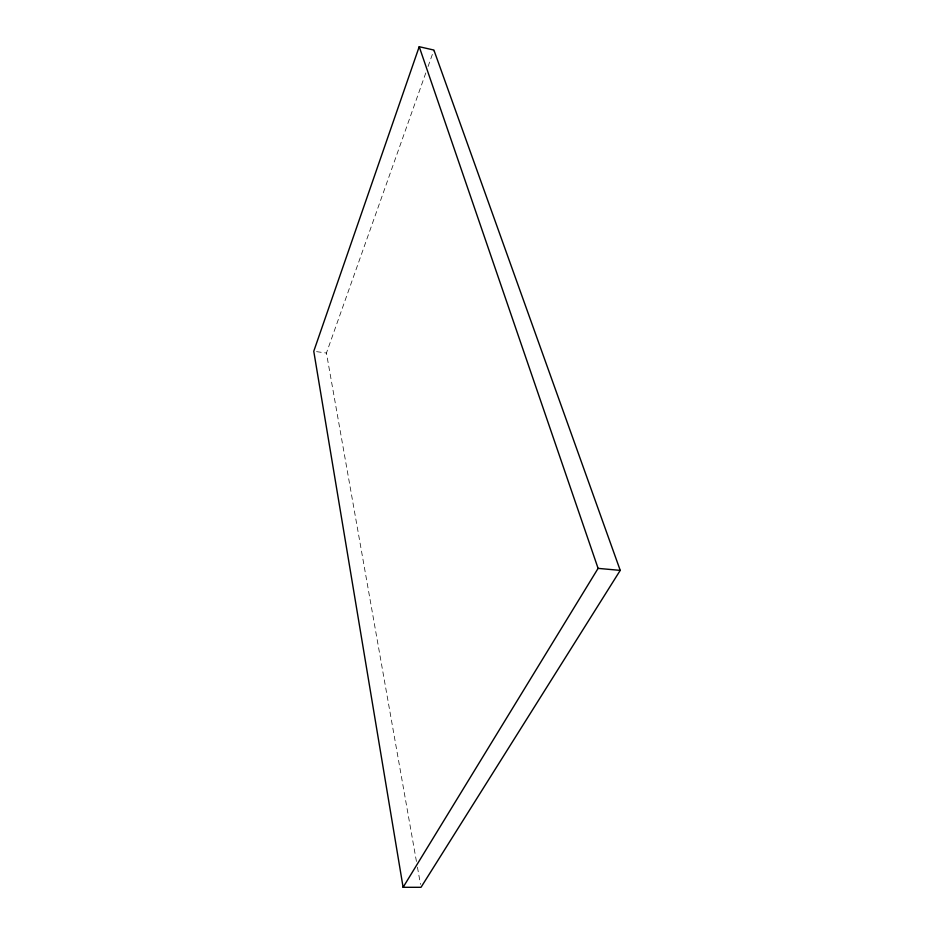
<?xml version="1.0" encoding="UTF-8"?>
<svg xmlns="http://www.w3.org/2000/svg" width="934" height="934" viewBox="0 0 934 934"><rect width="100%" height="100%" fill="white"/><g stroke="black" fill="none" stroke-linecap="round" stroke-linejoin="round"><path stroke-width="0.7" stroke-dasharray="4.67 3.5" d="M416.436 861.44L326.433 353.052L426.126 72M428.064 66.512L433.901 50.062M316.579 351.651L326.433 353.052M417.451 867.184L420.498 884.428"/><path stroke-width="1.4" d="M419.214 46.7L313.766 351.254L403.103 887.3L421.012 887.3L620.234 570.382L433.901 50.062L419.214 46.7L598.099 568.374L403.103 887.3M598.099 568.374L620.234 570.382"/></g></svg>
